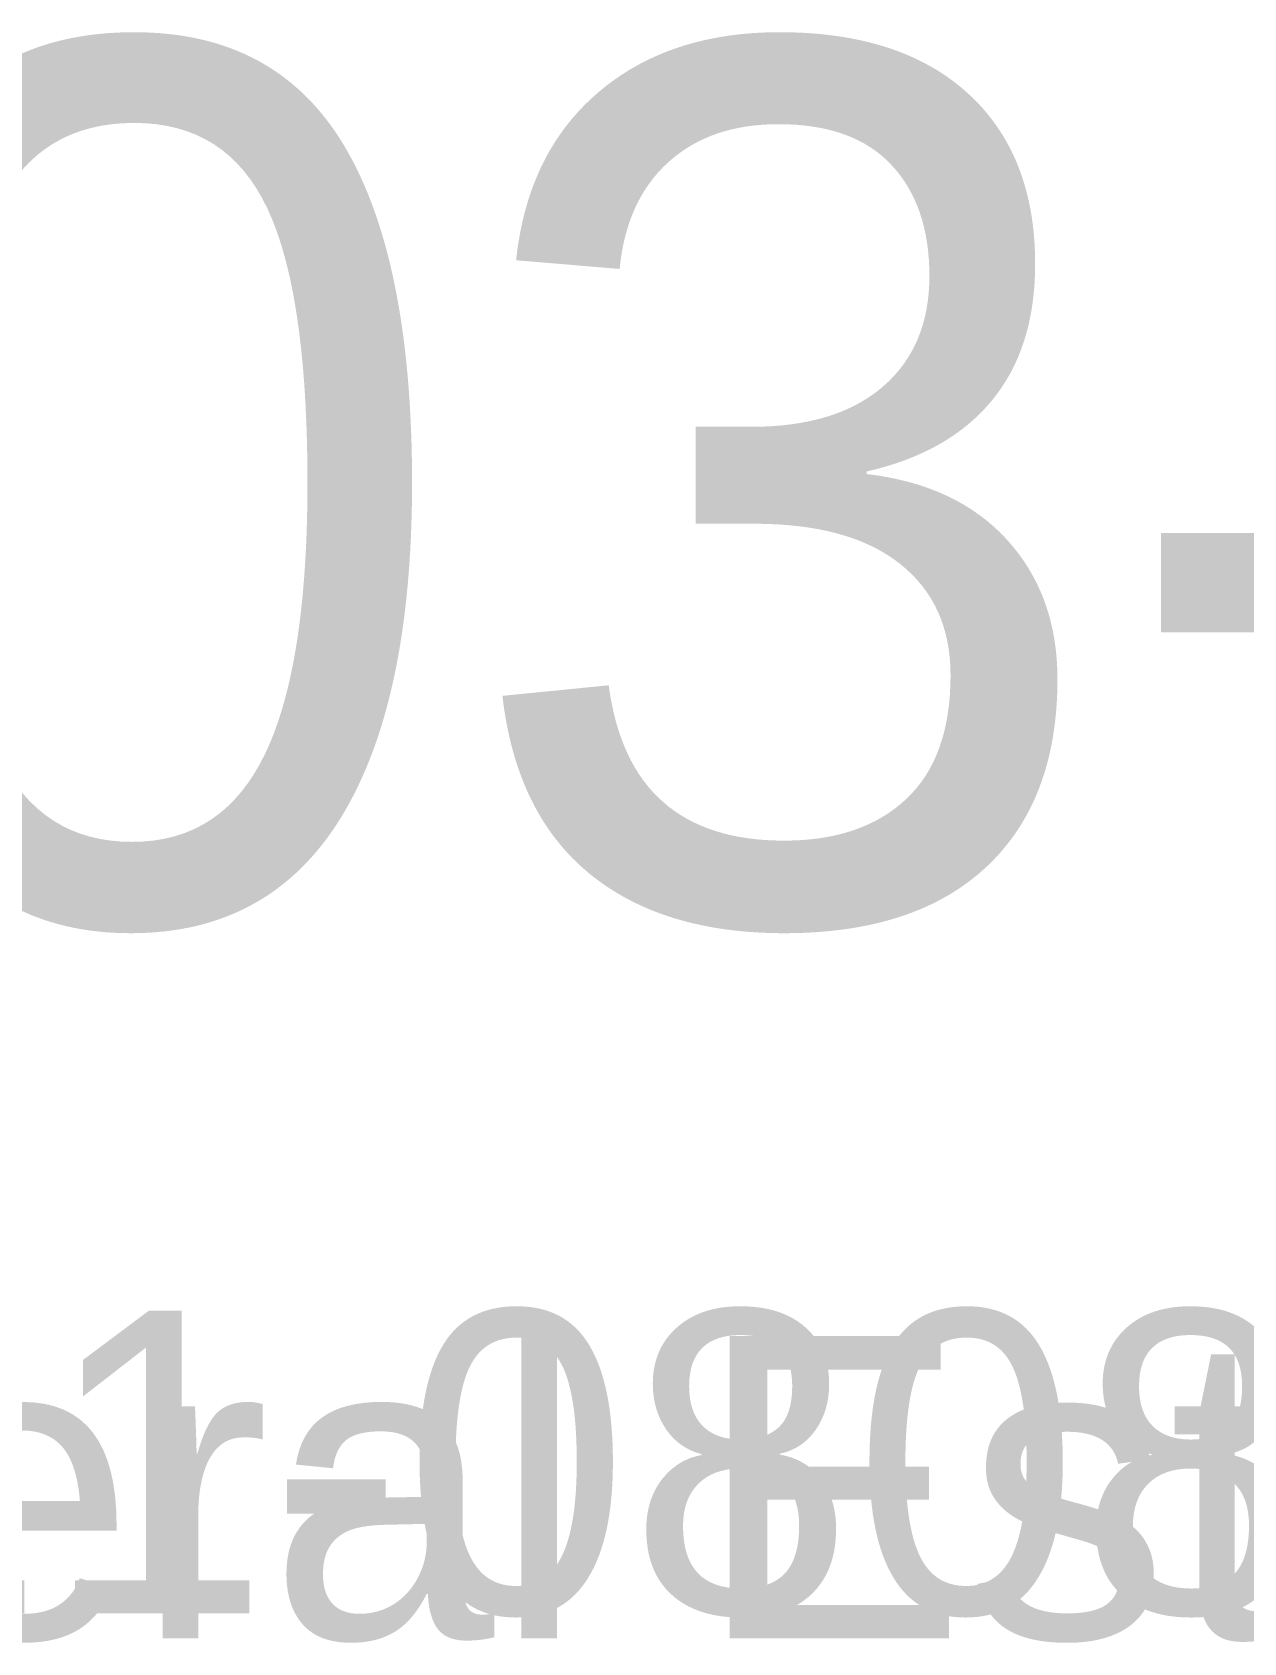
# Model space of a CAD drawing. Header units: millimetres. Extents: x 0 to 2286, y -63 to 1179.
# Drawn here: x 435.1 to 674.9, y -31.2 to 287.6 of the extents above; entities that cross this region are included whole.
import ezdxf
from ezdxf.enums import TextEntityAlignment as Align

# ---------------------------------------------------------------- set-up
doc = ezdxf.new("R2018")
doc.units = ezdxf.units.MM
doc.layers.add('Borda Título (ABNT)', color=7, linetype='Continuous', lineweight=50)
doc.styles.get("Standard").update_dxf_attribs({"font": ''})
doc.styles.add('Texto Bloco 2.00 (ABNT)', font='GOTHICI.TTF')
doc.styles.get('Standard').set_extended_font_data('ISOCP_IV50', italic=True)

# ---------------------------------------------------------------- blocks, each defined once
blk = doc.blocks.new('Bordas A4 ABNT')
at = {"layer": 'Borda Título (ABNT)', "color": 7, "lineweight": 30, "flags": 104}
blk.add_attdef('NÚMERO_DA_PEÇA', text='', height=5, dxfattribs=at).set_placement((30, 285), align=Align.MIDDLE_LEFT)
blk = doc.blocks.new('Blocos de títulos A3_A4 ABNT')
at = {"layer": 'Borda Título (ABNT)', "style": 'Texto Bloco 2.00 (ABNT)'}
for tag, p in [('EMPRESA', (120.92, 285.42)), ('AUTOR', (54.79, 280.42)), ('DATA_DE_CRIAÇÃO', (88.79, 280.42)), ('VERIFICADO_POR', (54.79, 275.42)), ('DATA_DE_APROVAÇÃO_DA_ENG.', (88.79, 275.42)), ('MFG_(Manufacturing_Industry_Group)_APROVADO_POR', (54.79, 270.42)), ('DATA_DE_APROVAÇÃO_PELA_MFG', (88.79, 270.42))]:
    blk.add_attdef(tag, text='', height=2, dxfattribs=at).set_placement(p, align=Align.MIDDLE_LEFT)
at = {"layer": 'Borda Título (ABNT)', "lineweight": 30, "flags": 104}
for tag, p in [('TÍTULO', (120.92, 280.42)), ('NÚMERO_DA_PEÇA', (120.92, 275.42)), ('DESCRIÇÃO', (120.92, 270.42)), ('NÚMERO_DE_REVISÃO', (120.92, 265.42)), ('MASSA\\P3;', (120.92, 255.42))]:
    blk.add_attdef(tag, text='', height=2, dxfattribs=at).set_placement(p, align=Align.MIDDLE_LEFT)
at = {"layer": 'Borda Título (ABNT)', "style": 'Texto Bloco 2.00 (ABNT)'}
for tag, p in [('Escala_da_vista_inicial', (189.54, 260.42)), ('Tamanho_de_folha', (207.04, 260.42))]:
    blk.add_attdef(tag, text='', height=2, dxfattribs=at).set_placement(p, align=Align.MIDDLE_CENTER)

msp = doc.modelspace()

# ---------------------------------------------------------------- block references
ref = msp.add_blockref('Bordas A4 ABNT', (0, 0))
lines = msp.add_mtext('MD03-011-0808-0011', dxfattribs={"layer": 'Borda Título (ABNT)', "color": 7, "insert": (30, 285), "char_height": 173.306316, "attachment_point": 1})
ref.add_attrib('NÚMERO_DA_PEÇA', '', (30, 285), dxfattribs={"flags": 104}).embed_mtext(lines)
ref = msp.add_blockref('Blocos de títulos A3_A4 ABNT', (-12.7888, -240.9155))
lines = msp.add_mtext('Guia Lateral Esteira Interna - Cant', dxfattribs={"layer": 'Borda Título (ABNT)', "insert": (108.1266, 29.5), "char_height": 59.87341, "attachment_point": 1})
ref.add_attrib('DESCRIÇÃO', '', (108.1266, 29.5), dxfattribs={"flags": 104}).embed_mtext(lines)
lines = msp.add_mtext('MD03-011-0808-0011', dxfattribs={"layer": 'Borda Título (ABNT)', "insert": (108.1266, 34.5), "char_height": 59.87341, "attachment_point": 1})
ref.add_attrib('NÚMERO_DA_PEÇA', '', (108.1266, 34.5), dxfattribs={"flags": 104}).embed_mtext(lines)

doc.saveas('drawing.dxf')
